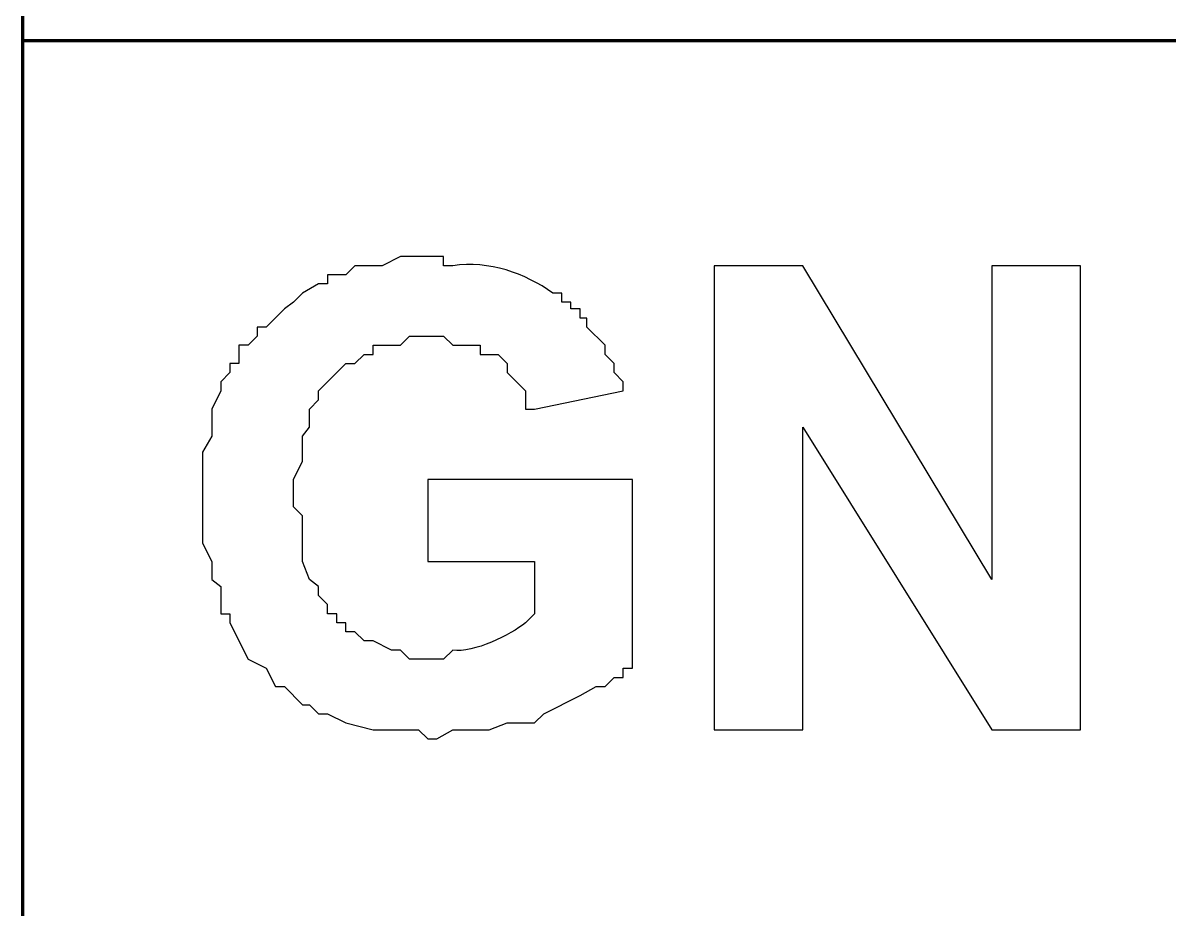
# Model space of a CAD drawing. Header units: millimetres. Extents: x -109 to -14.2, y -107.5 to -24.7.
# Drawn here: x -46.609 to -43.356, y -60.953 to -58.438 of the extents above; entities that cross this region are included whole.
import ezdxf

# ---------------------------------------------------------------- set-up
doc = ezdxf.new("R2010")
doc.units = ezdxf.units.MM
doc.header["$MEASUREMENT"] = 0
doc.layers.add('layer 1', color=7, linetype='Continuous')

msp = doc.modelspace()

# ---------------------------------------------------------------- linework, layer by layer
at = {"layer": 'layer 1', "color": 0, "lineweight": 80}
for points in [[(-46.6086, -91.5042), (-46.6086, -91.5042), (-46.6086, -40.7152), (-46.6086, -40.7152)], [(-46.6086, -58.4881), (-46.6086, -58.4881), (-37.9674, -58.4881), (-37.9674, -58.4881)]]:
    msp.add_open_spline(points, degree=3, dxfattribs=at)
at = {"layer": 'layer 1', "color": 0}
for points, knots in [([(-46.6086, -58.4881), (-46.6086, -58.4881), (-46.6086, -61.0308), (-46.6086, -61.0308), (-46.6086, -61.0308), (-46.6086, -61.0308), (-37.7157, -61.0308), (-37.7157, -61.0308), (-37.7157, -61.0308), (-37.7157, -61.0308), (-37.7157, -58.4881), (-37.7157, -58.4881), (-37.7157, -58.4881), (-37.7157, -58.4881), (-46.6086, -58.4881), (-46.6086, -58.4881)], [0, 0, 0, 0, 0.2, 0.2, 0.2, 0.2, 0.4, 0.4, 0.4, 0.4, 0.6, 0.6, 0.6, 0.6, 1, 1, 1, 1]), ([(-45.4599, -59.966), (-45.4599, -59.966), (-45.4599, -59.7337), (-45.4599, -59.7337), (-45.4599, -59.7337), (-45.4599, -59.7337), (-44.8791, -59.7337), (-44.8791, -59.7337), (-44.8791, -59.7337), (-44.8791, -59.7337), (-44.8791, -60.2693), (-44.8791, -60.2693), (-44.8791, -60.2693), (-44.8791, -60.2693), (-44.9049, -60.2693), (-44.9049, -60.2693), (-44.9049, -60.2693), (-44.9049, -60.2693), (-44.9049, -60.2951), (-44.9049, -60.2951), (-44.9049, -60.2951), (-44.9049, -60.2951), (-44.9307, -60.2951), (-44.9307, -60.2951), (-44.9307, -60.2951), (-44.9307, -60.2951), (-44.9565, -60.3209), (-44.9565, -60.3209), (-44.9565, -60.3209), (-44.9565, -60.3209), (-44.9823, -60.3209), (-44.9823, -60.3209), (-44.9823, -60.3209), (-44.9823, -60.3209), (-45.0275, -60.3467), (-45.0275, -60.3467), (-45.0275, -60.3467), (-45.0275, -60.3467), (-45.1307, -60.3983), (-45.1307, -60.3983), (-45.1307, -60.3983), (-45.1307, -60.3983), (-45.1565, -60.4242), (-45.1565, -60.4242), (-45.1565, -60.4242), (-45.1565, -60.4242), (-45.234, -60.4242), (-45.234, -60.4242), (-45.234, -60.4242), (-45.234, -60.4242), (-45.2856, -60.4435), (-45.2856, -60.4435), (-45.2856, -60.4435), (-45.2856, -60.4435), (-45.3889, -60.4435), (-45.3889, -60.4435), (-45.3889, -60.4435), (-45.3889, -60.4435), (-45.4341, -60.4694), (-45.4341, -60.4694), (-45.4341, -60.4694), (-45.4341, -60.4694), (-45.4599, -60.4694), (-45.4599, -60.4694), (-45.4599, -60.4694), (-45.4599, -60.4694), (-45.4857, -60.4435), (-45.4857, -60.4435), (-45.4857, -60.4435), (-45.4857, -60.4435), (-45.6148, -60.4435), (-45.6148, -60.4435), (-45.6148, -60.4435), (-45.6148, -60.4435), (-45.6922, -60.4242), (-45.6922, -60.4242), (-45.6922, -60.4242), (-45.6922, -60.4242), (-45.7438, -60.3983), (-45.7438, -60.3983), (-45.7438, -60.3983), (-45.7438, -60.3983), (-45.7696, -60.3983), (-45.7696, -60.3983), (-45.7696, -60.3983), (-45.7696, -60.3983), (-45.7954, -60.3726), (-45.7954, -60.3726), (-45.7954, -60.3726), (-45.7954, -60.3726), (-45.8148, -60.3726), (-45.8148, -60.3726), (-45.8148, -60.3726), (-45.8148, -60.3726), (-45.8664, -60.3209), (-45.8664, -60.3209), (-45.8664, -60.3209), (-45.8664, -60.3209), (-45.8922, -60.3209), (-45.8922, -60.3209), (-45.8922, -60.3209), (-45.8922, -60.3209), (-45.9181, -60.2693), (-45.9181, -60.2693), (-45.9181, -60.2693), (-45.9181, -60.2693), (-45.9697, -60.2435), (-45.9697, -60.2435), (-45.9697, -60.2435), (-45.9697, -60.2435), (-46.0213, -60.1402), (-46.0213, -60.1402), (-46.0213, -60.1402), (-46.0213, -60.1402), (-46.0213, -60.1144), (-46.0213, -60.1144), (-46.0213, -60.1144), (-46.0213, -60.1144), (-46.0471, -60.1144), (-46.0471, -60.1144), (-46.0471, -60.1144), (-46.0471, -60.1144), (-46.0471, -60.037), (-46.0471, -60.037), (-46.0471, -60.037), (-46.0471, -60.037), (-46.0729, -60.0176), (-46.0729, -60.0176), (-46.0729, -60.0176), (-46.0729, -60.0176), (-46.0729, -59.966), (-46.0729, -59.966), (-46.0729, -59.966), (-46.0729, -59.966), (-46.0988, -59.9143), (-46.0988, -59.9143), (-46.0988, -59.9143), (-46.0988, -59.9143), (-46.0988, -59.6562), (-46.0988, -59.6562), (-46.0988, -59.6562), (-46.0988, -59.6562), (-46.0729, -59.611), (-46.0729, -59.611), (-46.0729, -59.611), (-46.0729, -59.611), (-46.0729, -59.5336), (-46.0729, -59.5336), (-46.0729, -59.5336), (-46.0729, -59.5336), (-46.0471, -59.482), (-46.0471, -59.482), (-46.0471, -59.482), (-46.0471, -59.482), (-46.0471, -59.4561), (-46.0471, -59.4561), (-46.0471, -59.4561), (-46.0471, -59.4561), (-46.0213, -59.4303), (-46.0213, -59.4303), (-46.0213, -59.4303), (-46.0213, -59.4303), (-46.0213, -59.4045), (-46.0213, -59.4045), (-46.0213, -59.4045), (-46.0213, -59.4045), (-45.9955, -59.4045), (-45.9955, -59.4045), (-45.9955, -59.4045), (-45.9955, -59.4045), (-45.9955, -59.3529), (-45.9955, -59.3529), (-45.9955, -59.3529), (-45.9955, -59.3529), (-45.9697, -59.3529), (-45.9697, -59.3529), (-45.9697, -59.3529), (-45.9697, -59.3529), (-45.9439, -59.3271), (-45.9439, -59.3271), (-45.9439, -59.3271), (-45.9439, -59.3271), (-45.9439, -59.3013), (-45.9439, -59.3013), (-45.9439, -59.3013), (-45.9439, -59.3013), (-45.9181, -59.3013), (-45.9181, -59.3013), (-45.9181, -59.3013), (-45.9181, -59.3013), (-45.8664, -59.2496), (-45.8664, -59.2496), (-45.8664, -59.2496), (-45.8664, -59.2496), (-45.8406, -59.2303), (-45.8406, -59.2303), (-45.8406, -59.2303), (-45.8406, -59.2303), (-45.8148, -59.2045), (-45.8148, -59.2045), (-45.8148, -59.2045), (-45.8148, -59.2045), (-45.7696, -59.1786), (-45.7696, -59.1786), (-45.7696, -59.1786), (-45.7696, -59.1786), (-45.7438, -59.1786), (-45.7438, -59.1786), (-45.7438, -59.1786), (-45.7438, -59.1786), (-45.7438, -59.1528), (-45.7438, -59.1528), (-45.7438, -59.1528), (-45.7438, -59.1528), (-45.6922, -59.1528), (-45.6922, -59.1528), (-45.6922, -59.1528), (-45.6922, -59.1528), (-45.6664, -59.127), (-45.6664, -59.127), (-45.6664, -59.127), (-45.6664, -59.127), (-45.5889, -59.127), (-45.5889, -59.127), (-45.5889, -59.127), (-45.5889, -59.127), (-45.5373, -59.1012), (-45.5373, -59.1012), (-45.5373, -59.1012), (-45.5373, -59.1012), (-45.4147, -59.1012), (-45.4147, -59.1012), (-45.4147, -59.1012), (-45.4147, -59.1012), (-45.4147, -59.127), (-45.4147, -59.127), (-45.4147, -59.127), (-45.4147, -59.127), (-45.3889, -59.127), (-45.3889, -59.127), (-45.3889, -59.127), (-45.2852, -59.1121), (-45.1836, -59.1485), (-45.1049, -59.2045), (-45.1049, -59.2045), (-45.1049, -59.2045), (-45.0791, -59.2045), (-45.0791, -59.2045), (-45.0791, -59.2045), (-45.0791, -59.2045), (-45.0791, -59.2303), (-45.0791, -59.2303), (-45.0791, -59.2303), (-45.0791, -59.2303), (-45.0533, -59.2303), (-45.0533, -59.2303), (-45.0533, -59.2303), (-45.0533, -59.2303), (-45.0533, -59.2496), (-45.0533, -59.2496), (-45.0533, -59.2496), (-45.0533, -59.2496), (-45.0275, -59.2496), (-45.0275, -59.2496), (-45.0275, -59.2496), (-45.0275, -59.2496), (-45.0275, -59.2754), (-45.0275, -59.2754), (-45.0275, -59.2754), (-45.0275, -59.2754), (-45.0081, -59.2754), (-45.0081, -59.2754), (-45.0081, -59.2754), (-45.0081, -59.2754), (-45.0081, -59.3013), (-45.0081, -59.3013), (-45.0081, -59.3013), (-45.0081, -59.3013), (-44.9565, -59.3529), (-44.9565, -59.3529), (-44.9565, -59.3529), (-44.9565, -59.3529), (-44.9565, -59.3787), (-44.9565, -59.3787), (-44.9565, -59.3787), (-44.9565, -59.3787), (-44.9307, -59.4045), (-44.9307, -59.4045), (-44.9307, -59.4045), (-44.9307, -59.4045), (-44.9307, -59.4303), (-44.9307, -59.4303), (-44.9307, -59.4303), (-44.9307, -59.4303), (-44.9049, -59.4561), (-44.9049, -59.4561), (-44.9049, -59.4561), (-44.9049, -59.4561), (-44.9049, -59.482), (-44.9049, -59.482), (-44.9049, -59.482), (-44.9049, -59.482), (-45.1565, -59.5336), (-45.1565, -59.5336), (-45.1565, -59.5336), (-45.1565, -59.5336), (-45.1824, -59.5336), (-45.1824, -59.5336), (-45.1824, -59.5336), (-45.1824, -59.5336), (-45.1824, -59.482), (-45.1824, -59.482), (-45.1824, -59.482), (-45.1824, -59.482), (-45.234, -59.4303), (-45.234, -59.4303), (-45.234, -59.4303), (-45.234, -59.4303), (-45.234, -59.4045), (-45.234, -59.4045), (-45.234, -59.4045), (-45.234, -59.4045), (-45.2598, -59.3787), (-45.2598, -59.3787), (-45.2598, -59.3787), (-45.2598, -59.3787), (-45.3114, -59.3787), (-45.3114, -59.3787), (-45.3114, -59.3787), (-45.3114, -59.3787), (-45.3114, -59.3529), (-45.3114, -59.3529), (-45.3114, -59.3529), (-45.3114, -59.3529), (-45.3889, -59.3529), (-45.3889, -59.3529), (-45.3889, -59.3529), (-45.3889, -59.3529), (-45.4147, -59.3271), (-45.4147, -59.3271), (-45.4147, -59.3271), (-45.4147, -59.3271), (-45.5115, -59.3271), (-45.5115, -59.3271), (-45.5115, -59.3271), (-45.5115, -59.3271), (-45.5373, -59.3529), (-45.5373, -59.3529), (-45.5373, -59.3529), (-45.5373, -59.3529), (-45.6148, -59.3529), (-45.6148, -59.3529), (-45.6148, -59.3529), (-45.6148, -59.3529), (-45.6148, -59.3787), (-45.6148, -59.3787), (-45.6148, -59.3787), (-45.6148, -59.3787), (-45.6406, -59.3787), (-45.6406, -59.3787), (-45.6406, -59.3787), (-45.6406, -59.3787), (-45.6664, -59.4045), (-45.6664, -59.4045), (-45.6664, -59.4045), (-45.6664, -59.4045), (-45.6922, -59.4045), (-45.6922, -59.4045), (-45.6922, -59.4045), (-45.6922, -59.4045), (-45.7696, -59.482), (-45.7696, -59.482), (-45.7696, -59.482), (-45.7696, -59.482), (-45.7696, -59.5078), (-45.7696, -59.5078), (-45.7696, -59.5078), (-45.7696, -59.5078), (-45.7954, -59.5336), (-45.7954, -59.5336), (-45.7954, -59.5336), (-45.7954, -59.5336), (-45.7954, -59.5852), (-45.7954, -59.5852), (-45.7954, -59.5852), (-45.7954, -59.5852), (-45.8148, -59.611), (-45.8148, -59.611), (-45.8148, -59.611), (-45.8148, -59.611), (-45.8148, -59.682), (-45.8148, -59.682), (-45.8148, -59.682), (-45.8148, -59.682), (-45.8406, -59.7337), (-45.8406, -59.7337), (-45.8406, -59.7337), (-45.8406, -59.7337), (-45.8406, -59.8111), (-45.8406, -59.8111), (-45.8406, -59.8111), (-45.8406, -59.8111), (-45.8148, -59.8369), (-45.8148, -59.8369), (-45.8148, -59.8369), (-45.8148, -59.8369), (-45.8148, -59.966), (-45.8148, -59.966), (-45.8148, -59.966), (-45.8148, -59.966), (-45.7954, -60.0176), (-45.7954, -60.0176), (-45.7954, -60.0176), (-45.7954, -60.0176), (-45.7696, -60.037), (-45.7696, -60.037), (-45.7696, -60.037), (-45.7696, -60.037), (-45.7696, -60.0628), (-45.7696, -60.0628), (-45.7696, -60.0628), (-45.7696, -60.0628), (-45.7438, -60.0886), (-45.7438, -60.0886), (-45.7438, -60.0886), (-45.7438, -60.0886), (-45.7438, -60.1144), (-45.7438, -60.1144), (-45.7438, -60.1144), (-45.7438, -60.1144), (-45.718, -60.1144), (-45.718, -60.1144), (-45.718, -60.1144), (-45.718, -60.1144), (-45.718, -60.1402), (-45.718, -60.1402), (-45.718, -60.1402), (-45.718, -60.1402), (-45.6922, -60.1402), (-45.6922, -60.1402), (-45.6922, -60.1402), (-45.6922, -60.1402), (-45.6922, -60.166), (-45.6922, -60.166), (-45.6922, -60.166), (-45.6922, -60.166), (-45.6664, -60.166), (-45.6664, -60.166), (-45.6664, -60.166), (-45.6664, -60.166), (-45.6406, -60.1918), (-45.6406, -60.1918), (-45.6406, -60.1918), (-45.6406, -60.1918), (-45.6148, -60.1918), (-45.6148, -60.1918), (-45.6148, -60.1918), (-45.6148, -60.1918), (-45.5631, -60.2177), (-45.5631, -60.2177), (-45.5631, -60.2177), (-45.5631, -60.2177), (-45.5373, -60.2177), (-45.5373, -60.2177), (-45.5373, -60.2177), (-45.5373, -60.2177), (-45.5115, -60.2435), (-45.5115, -60.2435), (-45.5115, -60.2435), (-45.5115, -60.2435), (-45.4147, -60.2435), (-45.4147, -60.2435), (-45.4147, -60.2435), (-45.4147, -60.2435), (-45.3889, -60.2177), (-45.3889, -60.2177), (-45.3889, -60.2177), (-45.3296, -60.2271), (-45.2247, -60.1742), (-45.1824, -60.1402), (-45.1824, -60.1402), (-45.1824, -60.1402), (-45.1565, -60.1144), (-45.1565, -60.1144), (-45.1565, -60.1144), (-45.1565, -60.1144), (-45.1565, -59.966), (-45.1565, -59.966), (-45.1565, -59.966), (-45.1565, -59.966), (-45.4599, -59.966), (-45.4599, -59.966)], [0, 0, 0, 0, 0.008065, 0.008065, 0.008065, 0.008065, 0.016129, 0.016129, 0.016129, 0.016129, 0.024194, 0.024194, 0.024194, 0.024194, 0.032258, 0.032258, 0.032258, 0.032258, 0.040323, 0.040323, 0.040323, 0.040323, 0.048387, 0.048387, 0.048387, 0.048387, 0.056452, 0.056452, 0.056452, 0.056452, 0.064516, 0.064516, 0.064516, 0.064516, 0.072581, 0.072581, 0.072581, 0.072581, 0.080645, 0.080645, 0.080645, 0.080645, 0.08871, 0.08871, 0.08871, 0.08871, 0.096774, 0.096774, 0.096774, 0.096774, 0.104839, 0.104839, 0.104839, 0.104839, 0.112903, 0.112903, 0.112903, 0.112903, 0.120968, 0.120968, 0.120968, 0.120968, 0.129032, 0.129032, 0.129032, 0.129032, 0.137097, 0.137097, 0.137097, 0.137097, 0.145161, 0.145161, 0.145161, 0.145161, 0.153226, 0.153226, 0.153226, 0.153226, 0.16129, 0.16129, 0.16129, 0.16129, 0.169355, 0.169355, 0.169355, 0.169355, 0.177419, 0.177419, 0.177419, 0.177419, 0.185484, 0.185484, 0.185484, 0.185484, 0.193548, 0.193548, 0.193548, 0.193548, 0.201613, 0.201613, 0.201613, 0.201613, 0.209677, 0.209677, 0.209677, 0.209677, 0.217742, 0.217742, 0.217742, 0.217742, 0.225806, 0.225806, 0.225806, 0.225806, 0.233871, 0.233871, 0.233871, 0.233871, 0.241935, 0.241935, 0.241935, 0.241935, 0.25, 0.25, 0.25, 0.25, 0.258065, 0.258065, 0.258065, 0.258065, 0.266129, 0.266129, 0.266129, 0.266129, 0.274194, 0.274194, 0.274194, 0.274194, 0.282258, 0.282258, 0.282258, 0.282258, 0.290323, 0.290323, 0.290323, 0.290323, 0.298387, 0.298387, 0.298387, 0.298387, 0.306452, 0.306452, 0.306452, 0.306452, 0.314516, 0.314516, 0.314516, 0.314516, 0.322581, 0.322581, 0.322581, 0.322581, 0.330645, 0.330645, 0.330645, 0.330645, 0.33871, 0.33871, 0.33871, 0.33871, 0.346774, 0.346774, 0.346774, 0.346774, 0.354839, 0.354839, 0.354839, 0.354839, 0.362903, 0.362903, 0.362903, 0.362903, 0.370968, 0.370968, 0.370968, 0.370968, 0.379032, 0.379032, 0.379032, 0.379032, 0.387097, 0.387097, 0.387097, 0.387097, 0.395161, 0.395161, 0.395161, 0.395161, 0.403226, 0.403226, 0.403226, 0.403226, 0.41129, 0.41129, 0.41129, 0.41129, 0.419355, 0.419355, 0.419355, 0.419355, 0.427419, 0.427419, 0.427419, 0.427419, 0.435484, 0.435484, 0.435484, 0.435484, 0.443548, 0.443548, 0.443548, 0.443548, 0.451613, 0.451613, 0.451613, 0.451613, 0.459677, 0.459677, 0.459677, 0.459677, 0.467742, 0.467742, 0.467742, 0.467742, 0.475806, 0.475806, 0.475806, 0.475806, 0.483871, 0.483871, 0.483871, 0.483871, 0.491935, 0.491935, 0.491935, 0.491935, 0.5, 0.5, 0.5, 0.5, 0.508065, 0.508065, 0.508065, 0.508065, 0.516129, 0.516129, 0.516129, 0.516129, 0.524194, 0.524194, 0.524194, 0.524194, 0.532258, 0.532258, 0.532258, 0.532258, 0.540323, 0.540323, 0.540323, 0.540323, 0.548387, 0.548387, 0.548387, 0.548387, 0.556452, 0.556452, 0.556452, 0.556452, 0.564516, 0.564516, 0.564516, 0.564516, 0.572581, 0.572581, 0.572581, 0.572581, 0.580645, 0.580645, 0.580645, 0.580645, 0.58871, 0.58871, 0.58871, 0.58871, 0.596774, 0.596774, 0.596774, 0.596774, 0.604839, 0.604839, 0.604839, 0.604839, 0.612903, 0.612903, 0.612903, 0.612903, 0.620968, 0.620968, 0.620968, 0.620968, 0.629032, 0.629032, 0.629032, 0.629032, 0.637097, 0.637097, 0.637097, 0.637097, 0.645161, 0.645161, 0.645161, 0.645161, 0.653226, 0.653226, 0.653226, 0.653226, 0.66129, 0.66129, 0.66129, 0.66129, 0.669355, 0.669355, 0.669355, 0.669355, 0.677419, 0.677419, 0.677419, 0.677419, 0.685484, 0.685484, 0.685484, 0.685484, 0.693548, 0.693548, 0.693548, 0.693548, 0.701613, 0.701613, 0.701613, 0.701613, 0.709677, 0.709677, 0.709677, 0.709677, 0.717742, 0.717742, 0.717742, 0.717742, 0.725806, 0.725806, 0.725806, 0.725806, 0.733871, 0.733871, 0.733871, 0.733871, 0.741935, 0.741935, 0.741935, 0.741935, 0.75, 0.75, 0.75, 0.75, 0.758065, 0.758065, 0.758065, 0.758065, 0.766129, 0.766129, 0.766129, 0.766129, 0.774194, 0.774194, 0.774194, 0.774194, 0.782258, 0.782258, 0.782258, 0.782258, 0.790323, 0.790323, 0.790323, 0.790323, 0.798387, 0.798387, 0.798387, 0.798387, 0.806452, 0.806452, 0.806452, 0.806452, 0.814516, 0.814516, 0.814516, 0.814516, 0.822581, 0.822581, 0.822581, 0.822581, 0.830645, 0.830645, 0.830645, 0.830645, 0.83871, 0.83871, 0.83871, 0.83871, 0.846774, 0.846774, 0.846774, 0.846774, 0.854839, 0.854839, 0.854839, 0.854839, 0.862903, 0.862903, 0.862903, 0.862903, 0.870968, 0.870968, 0.870968, 0.870968, 0.879032, 0.879032, 0.879032, 0.879032, 0.887097, 0.887097, 0.887097, 0.887097, 0.895161, 0.895161, 0.895161, 0.895161, 0.903226, 0.903226, 0.903226, 0.903226, 0.91129, 0.91129, 0.91129, 0.91129, 0.919355, 0.919355, 0.919355, 0.919355, 0.927419, 0.927419, 0.927419, 0.927419, 0.935484, 0.935484, 0.935484, 0.935484, 0.943548, 0.943548, 0.943548, 0.943548, 0.951613, 0.951613, 0.951613, 0.951613, 0.959677, 0.959677, 0.959677, 0.959677, 0.967742, 0.967742, 0.967742, 0.967742, 0.975806, 0.975806, 0.975806, 0.975806, 0.983871, 0.983871, 0.983871, 0.983871, 1, 1, 1, 1]), ([(-44.6467, -60.4435), (-44.6467, -60.4435), (-44.6467, -59.127), (-44.6467, -59.127), (-44.6467, -59.127), (-44.6467, -59.127), (-44.3951, -59.127), (-44.3951, -59.127), (-44.3951, -59.127), (-44.3951, -59.127), (-43.8594, -60.0176), (-43.8594, -60.0176), (-43.8594, -60.0176), (-43.8594, -60.0176), (-43.8594, -59.127), (-43.8594, -59.127), (-43.8594, -59.127), (-43.8594, -59.127), (-43.6077, -59.127), (-43.6077, -59.127), (-43.6077, -59.127), (-43.6077, -59.127), (-43.6077, -60.4435), (-43.6077, -60.4435), (-43.6077, -60.4435), (-43.6077, -60.4435), (-43.8594, -60.4435), (-43.8594, -60.4435), (-43.8594, -60.4435), (-43.8594, -60.4435), (-44.3951, -59.5852), (-44.3951, -59.5852), (-44.3951, -59.5852), (-44.3951, -59.5852), (-44.3951, -60.4435), (-44.3951, -60.4435), (-44.3951, -60.4435), (-44.3951, -60.4435), (-44.6467, -60.4435), (-44.6467, -60.4435)], [0, 0, 0, 0, 0.090909, 0.090909, 0.090909, 0.090909, 0.181818, 0.181818, 0.181818, 0.181818, 0.272727, 0.272727, 0.272727, 0.272727, 0.363636, 0.363636, 0.363636, 0.363636, 0.454545, 0.454545, 0.454545, 0.454545, 0.545455, 0.545455, 0.545455, 0.545455, 0.636364, 0.636364, 0.636364, 0.636364, 0.727273, 0.727273, 0.727273, 0.727273, 0.818182, 0.818182, 0.818182, 0.818182, 1, 1, 1, 1])]:
    msp.add_open_spline(points, degree=3, knots=knots, dxfattribs=at)

doc.saveas('drawing.dxf')
